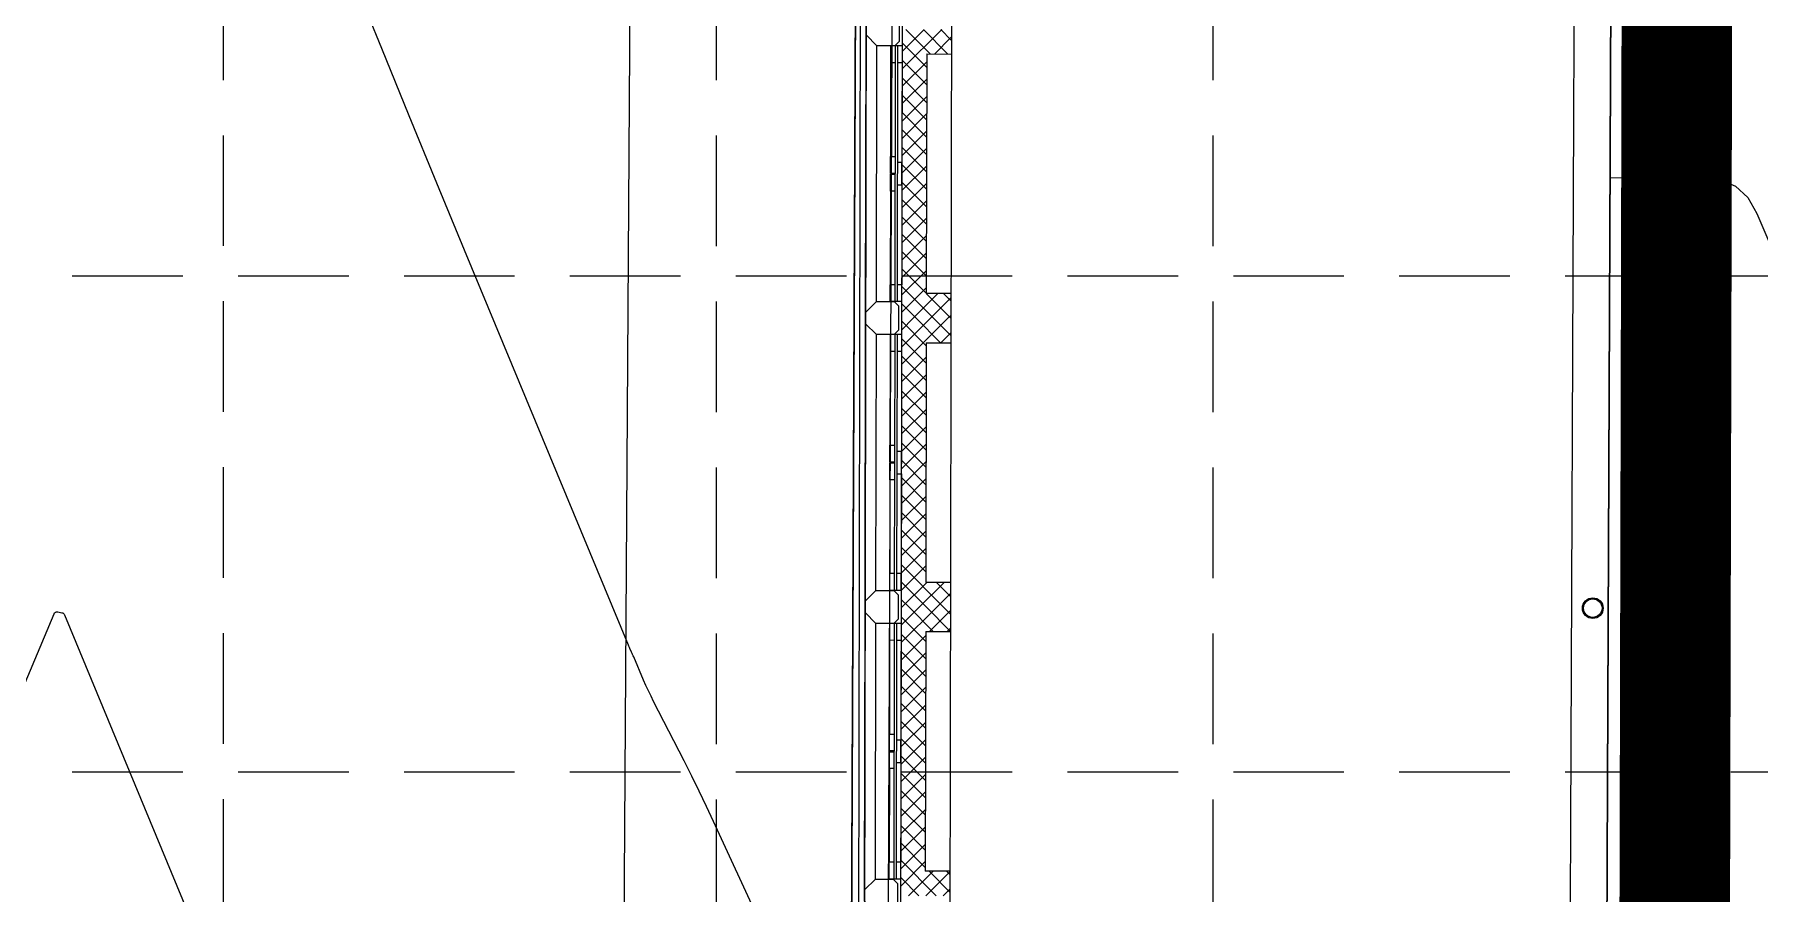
# Model space of a CAD drawing. Extents: x 4841 to 5381, y 4863 to 5725.
# Drawn here: x 4985 to 5031.8, y 5142.5 to 5165.79 of the extents above; entities that cross this region are included whole.
import ezdxf

# ---------------------------------------------------------------- set-up
doc = ezdxf.new("R2010")
doc.units = 0
doc.header["$MEASUREMENT"] = 0
doc.linetypes.add('DASHED', pattern=[0.75, 0.5, -0.25])
doc.linetypes.add('HIDDEN', pattern=[0.375, 0.25, -0.125])
for name, color, linetype, lineweight in [('2', 7, 'Continuous', 0), ('22', 7, 'Continuous', 0), ('3', 7, 'Continuous', 0), ('EC', 35, 'Continuous', 0)]:
    doc.layers.add(name, color=color, linetype=linetype, lineweight=lineweight)
doc.layers.add('GRID', color=254, linetype='HIDDEN')
doc.layers.add('LIMITS OF DISTURBANCE', color=1, linetype='HIDDEN')

msp = doc.modelspace()

# ---------------------------------------------------------------- linework, layer by layer
at = {"layer": '2', "color": 7, "linetype": 'HIDDEN', "lineweight": 0}
msp.add_line((5007.761, 5283.793), (5007.093, 5125.941), dxfattribs=at)
at = {"layer": '22', "color": 7, "linetype": 'Continuous', "lineweight": 0}
for p, q in [((5007.602, 5283.825), (5007.322, 5126.336)), ((5007.768, 5283.824), (5007.475, 5118.336)), ((5008.746, 5283.208), (5008.469, 5126.949)), ((5008.746, 5283.208), (5008.469, 5126.949)), ((5010.044, 5262.907), (5009.804, 5128.113)), ((5010.044, 5262.907), (5009.804, 5128.113)), ((5007.545, 5158.256), (5007.559, 5165.779)), ((5007.545, 5158.256), (5007.559, 5165.779)), ((5008.536, 5164.859), (5009.609, 5165.929)), ((5008.536, 5164.859), (5009.609, 5165.929)), ((5008.537, 5165.331), (5009.138, 5165.929)), ((5008.537, 5165.331), (5009.138, 5165.929)), ((5009.307, 5165.262), (5008.641, 5165.93)), ((5009.307, 5165.262), (5008.641, 5165.93)), ((5009.778, 5165.262), (5009.113, 5165.929)), ((5009.778, 5165.262), (5009.113, 5165.929)), ((5009.871, 5165.641), (5009.584, 5165.929)), ((5009.871, 5165.641), (5009.584, 5165.929)), ((5007.841, 5158.55), (5007.853, 5165.484)), ((5007.841, 5158.55), (5007.853, 5165.484)), ((5008.225, 5165.483), (5008.224, 5165.025)), ((5008.225, 5165.483), (5008.224, 5165.025)), ((5008.537, 5165.483), (5008.225, 5165.483)), ((5008.537, 5165.483), (5008.225, 5165.483)), ((5008.35, 5165.483), (5008.338, 5158.549)), ((5008.35, 5165.483), (5008.338, 5158.549)), ((5008.412, 5165.483), (5008.4, 5158.549)), ((5008.412, 5165.483), (5008.4, 5158.549)), ((5009.203, 5164.894), (5008.537, 5165.562)), ((5009.203, 5164.894), (5008.537, 5165.562)), ((5008.537, 5165.483), (5008.537, 5165.024)), ((5008.537, 5165.483), (5008.537, 5165.024)), ((5009.413, 5165.262), (5009.871, 5165.719)), ((5009.413, 5165.262), (5009.871, 5165.719)), ((5008.224, 5165.025), (5008.22, 5162.485)), ((5008.224, 5165.025), (5008.22, 5162.485)), ((5008.349, 5165.025), (5008.224, 5165.025)), ((5008.349, 5165.025), (5008.224, 5165.025)), ((5008.537, 5165.024), (5008.412, 5165.024)), ((5008.537, 5165.024), (5008.412, 5165.024)), ((5008.537, 5165.024), (5008.532, 5162.318)), ((5008.537, 5165.024), (5008.532, 5162.318)), ((5008.535, 5164.388), (5009.203, 5165.053)), ((5008.535, 5164.388), (5009.203, 5165.053)), ((5009.202, 5164.423), (5008.537, 5165.091)), ((5009.202, 5164.423), (5008.537, 5165.091)), ((5009.204, 5165.263), (5009.192, 5158.766)), ((5009.204, 5165.263), (5009.192, 5158.766)), ((5009.204, 5165.263), (5009.87, 5165.261)), ((5009.204, 5165.263), (5009.87, 5165.261)), ((5008.535, 5163.916), (5009.202, 5164.582)), ((5008.535, 5163.916), (5009.202, 5164.582)), ((5009.201, 5163.951), (5008.536, 5164.619)), ((5009.201, 5163.951), (5008.536, 5164.619)), ((5008.534, 5163.445), (5009.202, 5164.11)), ((5008.534, 5163.445), (5009.202, 5164.11)), ((5009.2, 5163.48), (5008.535, 5164.148)), ((5009.2, 5163.48), (5008.535, 5164.148)), ((5008.533, 5162.974), (5009.201, 5163.639)), ((5008.533, 5162.974), (5009.201, 5163.639)), ((5009.2, 5163.009), (5008.534, 5163.677)), ((5009.2, 5163.009), (5008.534, 5163.677)), ((5008.532, 5162.502), (5009.2, 5163.168)), ((5008.532, 5162.502), (5009.2, 5163.168)), ((5009.199, 5162.537), (5008.533, 5163.205)), ((5009.199, 5162.537), (5008.533, 5163.205)), ((5008.531, 5162.031), (5009.199, 5162.696)), ((5008.531, 5162.031), (5009.199, 5162.696)), ((5009.198, 5162.066), (5008.532, 5162.734)), ((5009.198, 5162.066), (5008.532, 5162.734)), ((5008.532, 5162.318), (5008.407, 5162.318)), ((5008.532, 5162.318), (5008.407, 5162.318)), ((5008.53, 5161.559), (5009.198, 5162.225)), ((5008.53, 5161.559), (5009.198, 5162.225)), ((5008.531, 5161.714), (5008.532, 5162.318)), ((5008.531, 5161.714), (5008.532, 5162.318)), ((5009.197, 5161.594), (5008.532, 5162.262)), ((5009.197, 5161.594), (5008.532, 5162.262)), ((5008.406, 5161.714), (5008.531, 5161.714)), ((5008.406, 5161.714), (5008.531, 5161.714)), ((5008.531, 5161.714), (5008.526, 5159.007)), ((5008.531, 5161.714), (5008.526, 5159.007)), ((5008.53, 5161.088), (5009.197, 5161.753)), ((5008.53, 5161.088), (5009.197, 5161.753)), ((5009.196, 5161.123), (5008.531, 5161.791)), ((5009.196, 5161.123), (5008.531, 5161.791)), ((5008.218, 5161.547), (5008.213, 5159.008)), ((5008.218, 5161.547), (5008.213, 5159.008)), ((5008.529, 5160.617), (5009.197, 5161.282)), ((5008.529, 5160.617), (5009.197, 5161.282)), ((5009.195, 5160.652), (5008.53, 5161.32)), ((5009.195, 5160.652), (5008.53, 5161.32)), ((5008.528, 5160.145), (5009.196, 5160.811)), ((5008.528, 5160.145), (5009.196, 5160.811)), ((5009.195, 5160.18), (5008.529, 5160.848)), ((5009.195, 5160.18), (5008.529, 5160.848)), ((5008.527, 5159.674), (5009.195, 5160.339)), ((5008.527, 5159.674), (5009.195, 5160.339)), ((5009.194, 5159.709), (5008.528, 5160.377)), ((5009.194, 5159.709), (5008.528, 5160.377)), ((5008.526, 5159.202), (5009.194, 5159.868)), ((5008.526, 5159.202), (5009.194, 5159.868)), ((5009.193, 5159.237), (5008.527, 5159.905)), ((5009.193, 5159.237), (5008.527, 5159.905)), ((5008.525, 5158.731), (5009.193, 5159.396)), ((5008.525, 5158.731), (5009.193, 5159.396)), ((5009.857, 5158.098), (5008.527, 5159.434)), ((5009.857, 5158.098), (5008.527, 5159.434)), ((5008.338, 5159.007), (5008.213, 5159.008)), ((5008.213, 5158.549), (5008.213, 5159.008)), ((5008.338, 5159.007), (5008.213, 5159.008)), ((5008.213, 5158.549), (5008.213, 5159.008)), ((5008.526, 5159.007), (5008.401, 5159.007)), ((5008.526, 5159.007), (5008.401, 5159.007)), ((5008.525, 5158.549), (5008.526, 5159.007)), ((5008.525, 5158.549), (5008.526, 5159.007)), ((5008.525, 5158.259), (5009.192, 5158.925)), ((5008.525, 5158.259), (5009.192, 5158.925)), ((5009.386, 5158.099), (5008.526, 5158.962)), ((5009.386, 5158.099), (5008.526, 5158.962)), ((5008.837, 5158.1), (5009.505, 5158.766)), ((5008.837, 5158.1), (5009.505, 5158.766)), ((5009.859, 5158.765), (5009.192, 5158.766)), ((5009.859, 5158.765), (5009.192, 5158.766)), ((5009.858, 5158.57), (5009.663, 5158.765)), ((5009.858, 5158.57), (5009.663, 5158.765)), ((5008.525, 5158.549), (5008.213, 5158.549)), ((5008.525, 5158.549), (5008.213, 5158.549)), ((5008.915, 5158.1), (5008.525, 5158.491)), ((5008.915, 5158.1), (5008.525, 5158.491)), ((5009.308, 5158.099), (5009.859, 5158.648)), ((5009.308, 5158.099), (5009.859, 5158.648)), ((5007.531, 5150.426), (5007.545, 5157.949)), ((5007.531, 5150.426), (5007.545, 5157.949)), ((5008.522, 5156.845), (5009.78, 5158.099)), ((5008.522, 5156.845), (5009.78, 5158.099)), ((5008.523, 5157.317), (5009.308, 5158.099)), ((5008.523, 5157.317), (5009.308, 5158.099)), ((5008.524, 5157.788), (5008.837, 5158.1)), ((5008.524, 5157.788), (5008.837, 5158.1)), ((5009.19, 5157.352), (5008.524, 5158.02)), ((5009.19, 5157.352), (5008.524, 5158.02)), ((5009.58, 5157.432), (5008.915, 5158.1)), ((5009.58, 5157.432), (5008.915, 5158.1)), ((5009.857, 5157.627), (5009.386, 5158.099)), ((5009.857, 5157.627), (5009.386, 5158.099)), ((5009.78, 5158.099), (5009.858, 5158.176)), ((5009.78, 5158.099), (5009.858, 5158.176)), ((5009.858, 5158.098), (5009.857, 5158.098)), ((5009.858, 5158.098), (5009.857, 5158.098)), ((5007.827, 5150.72), (5007.839, 5157.654)), ((5007.827, 5150.72), (5007.839, 5157.654)), ((5008.211, 5157.653), (5008.21, 5157.195)), ((5008.211, 5157.653), (5008.21, 5157.195)), ((5008.523, 5157.653), (5008.211, 5157.653)), ((5008.523, 5157.653), (5008.211, 5157.653)), ((5008.336, 5157.653), (5008.324, 5150.719)), ((5008.336, 5157.653), (5008.324, 5150.719)), ((5008.398, 5157.653), (5008.386, 5150.719)), ((5008.398, 5157.653), (5008.386, 5150.719)), ((5008.523, 5157.653), (5008.523, 5157.195)), ((5008.523, 5157.653), (5008.523, 5157.195)), ((5009.189, 5156.88), (5008.523, 5157.548)), ((5009.189, 5156.88), (5008.523, 5157.548)), ((5009.19, 5157.433), (5009.178, 5150.937)), ((5009.19, 5157.433), (5009.178, 5150.937)), ((5009.19, 5157.433), (5009.856, 5157.432)), ((5009.19, 5157.433), (5009.856, 5157.432)), ((5009.583, 5157.432), (5009.857, 5157.705)), ((5009.583, 5157.432), (5009.857, 5157.705)), ((5008.21, 5157.195), (5008.206, 5154.655)), ((5008.21, 5157.195), (5008.206, 5154.655)), ((5008.335, 5157.195), (5008.21, 5157.195)), ((5008.335, 5157.195), (5008.21, 5157.195)), ((5008.523, 5157.195), (5008.398, 5157.195)), ((5008.523, 5157.195), (5008.398, 5157.195)), ((5008.523, 5157.195), (5008.518, 5154.488)), ((5008.523, 5157.195), (5008.518, 5154.488)), ((5008.521, 5156.374), (5009.189, 5157.039)), ((5008.521, 5156.374), (5009.189, 5157.039)), ((5009.188, 5156.409), (5008.522, 5157.077)), ((5009.188, 5156.409), (5008.522, 5157.077)), ((5008.52, 5155.902), (5009.188, 5156.568)), ((5008.52, 5155.902), (5009.188, 5156.568)), ((5009.187, 5155.938), (5008.522, 5156.605)), ((5009.187, 5155.938), (5008.522, 5156.605)), ((5008.52, 5155.431), (5009.187, 5156.097)), ((5008.52, 5155.431), (5009.187, 5156.097)), ((5009.186, 5155.466), (5008.521, 5156.134)), ((5009.186, 5155.466), (5008.521, 5156.134)), ((5008.519, 5154.96), (5009.187, 5155.625)), ((5008.519, 5154.96), (5009.187, 5155.625)), ((5009.185, 5154.995), (5008.52, 5155.663)), ((5009.185, 5154.995), (5008.52, 5155.663)), ((5008.518, 5154.488), (5009.186, 5155.154)), ((5008.518, 5154.488), (5009.186, 5155.154)), ((5009.185, 5154.523), (5008.519, 5155.191)), ((5009.185, 5154.523), (5008.519, 5155.191)), ((5008.517, 5154.017), (5009.185, 5154.682)), ((5008.517, 5154.017), (5009.185, 5154.682)), ((5009.184, 5154.052), (5008.518, 5154.72)), ((5009.184, 5154.052), (5008.518, 5154.72)), ((5008.518, 5154.488), (5008.393, 5154.488)), ((5008.518, 5154.488), (5008.393, 5154.488)), ((5008.516, 5153.545), (5009.184, 5154.211)), ((5008.516, 5153.545), (5009.184, 5154.211)), ((5008.517, 5153.884), (5008.518, 5154.488)), ((5008.517, 5153.884), (5008.518, 5154.488)), ((5009.183, 5153.581), (5008.517, 5154.248)), ((5009.183, 5153.581), (5008.517, 5154.248)), ((5008.204, 5153.718), (5008.199, 5151.178)), ((5008.204, 5153.718), (5008.199, 5151.178)), ((5008.392, 5153.884), (5008.517, 5153.884)), ((5008.392, 5153.884), (5008.517, 5153.884)), ((5008.517, 5153.884), (5008.512, 5151.177)), ((5008.517, 5153.884), (5008.512, 5151.177)), ((5008.515, 5153.074), (5009.183, 5153.74)), ((5008.515, 5153.074), (5009.183, 5153.74)), ((5009.182, 5153.109), (5008.517, 5153.777)), ((5009.182, 5153.109), (5008.517, 5153.777)), ((5008.514, 5152.603), (5009.182, 5153.268)), ((5008.514, 5152.603), (5009.182, 5153.268)), ((5009.181, 5152.638), (5008.516, 5153.306)), ((5009.181, 5152.638), (5008.516, 5153.306)), ((5008.514, 5152.131), (5009.182, 5152.797)), ((5008.514, 5152.131), (5009.182, 5152.797)), ((5009.18, 5152.166), (5008.515, 5152.834)), ((5009.18, 5152.166), (5008.515, 5152.834)), ((5008.513, 5151.66), (5009.181, 5152.325)), ((5008.513, 5151.66), (5009.181, 5152.325)), ((5009.18, 5151.695), (5008.514, 5152.363)), ((5009.18, 5151.695), (5008.514, 5152.363)), ((5008.512, 5151.188), (5009.18, 5151.854)), ((5008.512, 5151.188), (5009.18, 5151.854)), ((5009.179, 5151.224), (5008.513, 5151.891)), ((5009.179, 5151.224), (5008.513, 5151.891)), ((5008.511, 5150.717), (5009.179, 5151.383)), ((5008.511, 5150.717), (5009.179, 5151.383)), ((5009.659, 5150.269), (5008.512, 5151.42)), ((5009.659, 5150.269), (5008.512, 5151.42)), ((5008.324, 5151.178), (5008.199, 5151.178)), ((5008.199, 5150.72), (5008.199, 5151.178)), ((5008.324, 5151.178), (5008.199, 5151.178)), ((5008.199, 5150.72), (5008.199, 5151.178)), ((5008.512, 5151.177), (5008.387, 5151.178)), ((5008.512, 5151.177), (5008.387, 5151.178)), ((5008.511, 5150.719), (5008.512, 5151.177)), ((5008.511, 5150.719), (5008.512, 5151.177)), ((5009.188, 5150.27), (5008.512, 5150.949)), ((5009.188, 5150.27), (5008.512, 5150.949)), ((5008.536, 5150.271), (5009.204, 5150.937)), ((5008.536, 5150.271), (5009.204, 5150.937)), ((5009.007, 5150.27), (5009.675, 5150.936)), ((5009.007, 5150.27), (5009.675, 5150.936)), ((5009.845, 5150.935), (5009.178, 5150.937)), ((5009.845, 5150.935), (5009.178, 5150.937)), ((5009.844, 5150.556), (5009.465, 5150.936)), ((5009.844, 5150.556), (5009.465, 5150.936)), ((5008.511, 5150.719), (5008.199, 5150.72)), ((5008.511, 5150.719), (5008.199, 5150.72)), ((5008.716, 5150.271), (5008.511, 5150.477)), ((5008.716, 5150.271), (5008.511, 5150.477)), ((5009.479, 5150.269), (5009.844, 5150.634)), ((5009.479, 5150.269), (5009.844, 5150.634)), ((5007.518, 5142.597), (5007.531, 5150.12)), ((5007.518, 5142.597), (5007.531, 5150.12)), ((5008.509, 5149.774), (5009.007, 5150.27)), ((5008.509, 5149.774), (5009.007, 5150.27)), ((5008.509, 5149.303), (5009.479, 5150.269)), ((5008.509, 5149.303), (5009.479, 5150.269)), ((5008.51, 5150.246), (5008.536, 5150.271)), ((5008.51, 5150.246), (5008.536, 5150.271)), ((5009.175, 5149.338), (5008.51, 5150.006)), ((5009.175, 5149.338), (5008.51, 5150.006)), ((5009.382, 5149.603), (5008.716, 5150.271)), ((5009.382, 5149.603), (5008.716, 5150.271)), ((5009.843, 5149.613), (5009.188, 5150.27)), ((5009.843, 5149.613), (5009.188, 5150.27)), ((5009.282, 5149.603), (5009.843, 5150.162)), ((5009.282, 5149.603), (5009.843, 5150.162)), ((5009.843, 5150.084), (5009.659, 5150.269)), ((5009.843, 5150.084), (5009.659, 5150.269)), ((5007.813, 5142.891), (5007.825, 5149.824)), ((5007.813, 5142.891), (5007.825, 5149.824)), ((5008.197, 5149.824), (5008.196, 5149.366)), ((5008.197, 5149.824), (5008.196, 5149.366)), ((5008.51, 5149.823), (5008.197, 5149.824)), ((5008.51, 5149.823), (5008.197, 5149.824)), ((5008.322, 5149.824), (5008.31, 5142.89)), ((5008.322, 5149.824), (5008.31, 5142.89)), ((5008.385, 5149.824), (5008.372, 5142.89)), ((5008.385, 5149.824), (5008.372, 5142.89)), ((5008.508, 5148.831), (5009.176, 5149.497)), ((5008.508, 5148.831), (5009.176, 5149.497)), ((5008.51, 5149.823), (5008.509, 5149.365)), ((5008.51, 5149.823), (5008.509, 5149.365)), ((5009.175, 5148.867), (5008.509, 5149.534)), ((5009.175, 5148.867), (5008.509, 5149.534)), ((5009.176, 5149.603), (5009.164, 5143.107)), ((5009.176, 5149.603), (5009.164, 5143.107)), ((5009.176, 5149.603), (5009.843, 5149.602)), ((5009.176, 5149.603), (5009.843, 5149.602)), ((5009.754, 5149.602), (5009.843, 5149.691)), ((5009.754, 5149.602), (5009.843, 5149.691)), ((5008.196, 5149.366), (5008.192, 5146.826)), ((5008.196, 5149.366), (5008.192, 5146.826)), ((5008.321, 5149.365), (5008.196, 5149.366)), ((5008.321, 5149.365), (5008.196, 5149.366)), ((5008.509, 5149.365), (5008.384, 5149.365)), ((5008.509, 5149.365), (5008.384, 5149.365)), ((5008.509, 5149.365), (5008.504, 5146.658)), ((5008.509, 5149.365), (5008.504, 5146.658)), ((5008.507, 5148.36), (5009.175, 5149.025)), ((5008.507, 5148.36), (5009.175, 5149.025)), ((5009.174, 5148.395), (5008.508, 5149.063)), ((5009.174, 5148.395), (5008.508, 5149.063)), ((5008.506, 5147.889), (5009.174, 5148.554)), ((5008.506, 5147.889), (5009.174, 5148.554)), ((5009.173, 5147.924), (5008.507, 5148.592)), ((5009.173, 5147.924), (5008.507, 5148.592)), ((5008.505, 5147.417), (5009.173, 5148.083)), ((5008.505, 5147.417), (5009.173, 5148.083)), ((5009.172, 5147.452), (5008.507, 5148.12)), ((5009.172, 5147.452), (5008.507, 5148.12)), ((5008.504, 5146.946), (5009.172, 5147.611)), ((5008.504, 5146.946), (5009.172, 5147.611)), ((5009.171, 5146.981), (5008.506, 5147.649)), ((5009.171, 5146.981), (5008.506, 5147.649)), ((5008.504, 5146.474), (5009.171, 5147.14)), ((5008.504, 5146.474), (5009.171, 5147.14)), ((5009.17, 5146.51), (5008.505, 5147.177)), ((5009.17, 5146.51), (5008.505, 5147.177)), ((5008.504, 5146.658), (5008.379, 5146.659)), ((5008.504, 5146.658), (5008.379, 5146.659)), ((5008.503, 5146.003), (5009.171, 5146.668)), ((5008.503, 5146.003), (5009.171, 5146.668)), ((5008.503, 5146.054), (5008.504, 5146.658)), ((5008.503, 5146.054), (5008.504, 5146.658)), ((5009.17, 5146.038), (5008.504, 5146.706)), ((5009.17, 5146.038), (5008.504, 5146.706)), ((5008.502, 5145.532), (5009.17, 5146.197)), ((5008.502, 5145.532), (5009.17, 5146.197)), ((5009.169, 5145.567), (5008.503, 5146.235)), ((5009.169, 5145.567), (5008.503, 5146.235)), ((5008.19, 5145.888), (5008.186, 5143.348)), ((5008.19, 5145.888), (5008.186, 5143.348)), ((5008.378, 5146.055), (5008.503, 5146.054)), ((5008.378, 5146.055), (5008.503, 5146.054)), ((5008.503, 5146.054), (5008.498, 5143.348)), ((5008.503, 5146.054), (5008.498, 5143.348)), ((5008.501, 5145.06), (5009.169, 5145.726)), ((5008.501, 5145.06), (5009.169, 5145.726)), ((5009.168, 5145.095), (5008.502, 5145.763)), ((5009.168, 5145.095), (5008.502, 5145.763)), ((5008.5, 5144.589), (5009.168, 5145.254)), ((5008.5, 5144.589), (5009.168, 5145.254)), ((5009.167, 5144.624), (5008.502, 5145.292)), ((5009.167, 5144.624), (5008.502, 5145.292)), ((5008.499, 5144.117), (5009.167, 5144.783)), ((5008.499, 5144.117), (5009.167, 5144.783)), ((5009.166, 5144.153), (5008.501, 5144.82)), ((5009.166, 5144.153), (5008.501, 5144.82)), ((5008.499, 5143.646), (5009.166, 5144.311)), ((5008.499, 5143.646), (5009.166, 5144.311)), ((5009.165, 5143.681), (5008.5, 5144.349)), ((5009.165, 5143.681), (5008.5, 5144.349)), ((5008.498, 5143.175), (5009.166, 5143.84)), ((5008.498, 5143.175), (5009.166, 5143.84)), ((5009.164, 5143.21), (5008.499, 5143.878)), ((5009.164, 5143.21), (5008.499, 5143.878)), ((5008.185, 5142.89), (5008.186, 5143.348)), ((5008.185, 5142.89), (5008.186, 5143.348)), ((5008.311, 5143.348), (5008.186, 5143.348)), ((5008.311, 5143.348), (5008.186, 5143.348)), ((5008.498, 5143.348), (5008.373, 5143.348)), ((5008.498, 5143.348), (5008.373, 5143.348)), ((5008.497, 5142.703), (5009.165, 5143.369)), ((5008.497, 5142.703), (5009.165, 5143.369)), ((5008.497, 5142.889), (5008.498, 5143.348)), ((5008.497, 5142.889), (5008.498, 5143.348)), ((5009.461, 5142.44), (5008.498, 5143.406)), ((5009.461, 5142.44), (5008.498, 5143.406)), ((5008.497, 5142.889), (5008.185, 5142.89)), ((5008.497, 5142.889), (5008.185, 5142.89)), ((5008.99, 5142.441), (5008.497, 5142.935)), ((5008.99, 5142.441), (5008.497, 5142.935)), ((5008.706, 5142.441), (5009.374, 5143.107)), ((5008.706, 5142.441), (5009.374, 5143.107)), ((5009.831, 5143.106), (5009.164, 5143.107)), ((5009.831, 5143.106), (5009.164, 5143.107)), ((5009.178, 5142.44), (5009.831, 5143.091)), ((5009.178, 5142.44), (5009.831, 5143.091)), ((5009.83, 5142.542), (5009.267, 5143.107)), ((5009.83, 5142.542), (5009.267, 5143.107)), ((5009.831, 5143.013), (5009.738, 5143.106)), ((5009.831, 5143.013), (5009.738, 5143.106)), ((5009.649, 5142.44), (5009.83, 5142.62)), ((5009.649, 5142.44), (5009.83, 5142.62))]:
    msp.add_line(p, q, dxfattribs=at)
for points in [[(5007.097, 5126.337), (5027.59, 5126.346), (5028.261, 5283.833), (5007.768, 5283.824), (5007.095, 5126.235)], [(5008.764, 5282.823), (5027.256, 5282.79), (5026.594, 5127.346), (5008.101, 5127.338)], [(5008.764, 5282.823), (5027.256, 5282.79), (5026.594, 5127.346), (5008.101, 5127.338)], [(5008.338, 5166.379), (5008.455, 5166.261), (5008.454, 5165.601), (5008.336, 5165.483), (5007.853, 5165.484), (5007.559, 5165.779), (5007.559, 5166.085), (5007.854, 5166.38)], [(5008.338, 5166.379), (5008.455, 5166.261), (5008.454, 5165.601), (5008.336, 5165.483), (5007.853, 5165.484), (5007.559, 5165.779), (5007.559, 5166.085), (5007.854, 5166.38)], [(5008.324, 5158.549), (5008.442, 5158.431), (5008.44, 5157.771), (5008.322, 5157.653), (5007.839, 5157.654), (5007.545, 5157.949), (5007.545, 5158.256), (5007.841, 5158.55)], [(5008.324, 5158.549), (5008.442, 5158.431), (5008.44, 5157.771), (5008.322, 5157.653), (5007.839, 5157.654), (5007.545, 5157.949), (5007.545, 5158.256), (5007.841, 5158.55)], [(5008.31, 5150.719), (5008.428, 5150.601), (5008.426, 5149.941), (5008.308, 5149.824), (5007.825, 5149.824), (5007.531, 5150.12), (5007.531, 5150.426), (5007.827, 5150.72)], [(5008.31, 5150.719), (5008.428, 5150.601), (5008.426, 5149.941), (5008.308, 5149.824), (5007.825, 5149.824), (5007.531, 5150.12), (5007.531, 5150.426), (5007.827, 5150.72)], [(5008.296, 5142.89), (5008.414, 5142.772), (5008.413, 5142.112), (5008.294, 5141.994), (5007.811, 5141.995), (5007.517, 5142.29), (5007.518, 5142.597), (5007.813, 5142.891)], [(5008.296, 5142.89), (5008.414, 5142.772), (5008.413, 5142.112), (5008.294, 5141.994), (5007.811, 5141.995), (5007.517, 5142.29), (5007.518, 5142.597), (5007.813, 5142.891)]]:
    msp.add_lwpolyline(points, close=True, dxfattribs=at)
for points in [[(5007.768, 5283.824), (5028.261, 5283.788), (5027.59, 5126.346), (5007.097, 5126.337), (5007.768, 5283.824)], [(5007.768, 5283.824), (5028.261, 5283.788), (5027.59, 5126.346), (5007.097, 5126.337), (5007.768, 5283.824)], [(5008.344, 5162.026), (5008.219, 5162.027), (5008.22, 5162.485), (5008.345, 5162.485)], [(5008.344, 5162.026), (5008.219, 5162.027), (5008.22, 5162.485), (5008.345, 5162.485)], [(5008.343, 5161.547), (5008.218, 5161.547), (5008.219, 5162.006), (5008.344, 5162.006)], [(5008.343, 5161.547), (5008.218, 5161.547), (5008.219, 5162.006), (5008.344, 5162.006)], [(5008.33, 5154.197), (5008.205, 5154.197), (5008.206, 5154.655), (5008.331, 5154.655)], [(5008.33, 5154.197), (5008.205, 5154.197), (5008.206, 5154.655), (5008.331, 5154.655)], [(5008.329, 5153.718), (5008.204, 5153.718), (5008.205, 5154.176), (5008.33, 5154.176)], [(5008.329, 5153.718), (5008.204, 5153.718), (5008.205, 5154.176), (5008.33, 5154.176)], [(5008.316, 5146.367), (5008.191, 5146.367), (5008.192, 5146.826), (5008.317, 5146.825)], [(5008.316, 5146.367), (5008.191, 5146.367), (5008.192, 5146.826), (5008.317, 5146.825)], [(5008.315, 5145.888), (5008.19, 5145.888), (5008.191, 5146.347), (5008.316, 5146.346)], [(5008.315, 5145.888), (5008.19, 5145.888), (5008.191, 5146.347), (5008.316, 5146.346)]]:
    msp.add_lwpolyline(points, dxfattribs=at)
for radius in [0.281, 0.281, 0.25, 0.25]:
    msp.add_circle((5027.274, 5150.238), radius, dxfattribs=at)
at = {"layer": '3', "color": 7, "linetype": 'Continuous', "lineweight": 0}
msp.add_line((5000.127, 4999.942), (5004.207, 5661.986), dxfattribs=at)
at = {"layer": 'EC', "color": 35, "linetype": 'Continuous', "lineweight": 0}
for points in [[(5004.672, 5141.736), (5003.421, 5144.45), (5003.228, 5144.865), (5003.03, 5145.276), (5002.828, 5145.687), (5002.621, 5146.095), (5001.795, 5147.707), (5001.723, 5147.851), (5001.653, 5147.996), (5001.586, 5148.142), (5001.521, 5148.29), (5001.253, 5148.916), (5001.239, 5148.948), (5001.225, 5148.98), (5001.21, 5149.011), (5001.195, 5149.043), (5001.147, 5149.145), (5001.137, 5149.167), (5001.127, 5149.19), (5001.117, 5149.212), (5001.108, 5149.234), (4996.666, 5159.943), (4995.914, 5161.763), (4995.165, 5163.584), (4994.42, 5165.407), (4993.679, 5167.232)], [(5027.742, 5161.903), (5030.237, 5161.918), (5030.731, 5161.859), (5031.144, 5161.677), (5031.476, 5161.371), (5031.727, 5160.941), (5033.883, 5155.904)], [(4984.365, 5147.311), (4985.527, 5150.085), (4985.544, 5150.114), (4985.566, 5150.132), (4985.593, 5150.14), (4985.626, 5150.138), (4985.742, 5150.114), (4985.765, 5150.107), (4985.784, 5150.095), (4985.799, 5150.079), (4985.811, 5150.057), (4992.368, 5134.248)]]:
    msp.add_lwpolyline(points, dxfattribs=at)
at = {"layer": 'GRID', "color": 252, "linetype": 'HIDDEN', "lineweight": 0, "ltscale": 12}
for p, q in [((5030.394, 4930.551), (5030.394, 5710.769)), ((4990.125, 4930.557), (4990.11, 5710.231)), ((5003.493, 4930.555), (5003.52, 5710.229)), ((5016.948, 4930.553), (5017.03, 5710.212)), ((4855.523, 5159.252), (5366.685, 5159.252)), ((4855.523, 5145.801), (5366.685, 5145.801))]:
    msp.add_line(p, q, dxfattribs=at)
at = {"layer": 'LIMITS OF DISTURBANCE', "linetype": 'DASHED', "lineweight": 0, "ltscale": 30, "const_width": 3, "flags": 128}
msp.add_lwpolyline([(5146.211, 5524.165), (5210.251, 5524.318), (5213.484, 5510.318, -0.091575), (5225.972, 5303.734), (5138.909, 5303.583), (5138.875, 5001.884), (5003.354, 5002.062), (5003.521, 5125.063), (5029.457, 5124.727), (5029.835, 5285.427), (5006.288, 5285.75), (5005.64, 5285.75), (5006.547, 5423.336), (5028.021, 5423.997), (5029.844, 5426.404), (5065.176, 5426.499), (5064.985, 5445.915), (5028.891, 5445.248), (5027.177, 5447.533), (5006.965, 5447.332), (5007.685, 5515.622), (5089.333, 5514.456), (5088.839, 5410.294), (5146.825, 5411.112), (5147.086, 5525.576), (5147.086, 5525.576)], format="xyb", dxfattribs=at)

doc.saveas('drawing.dxf')
